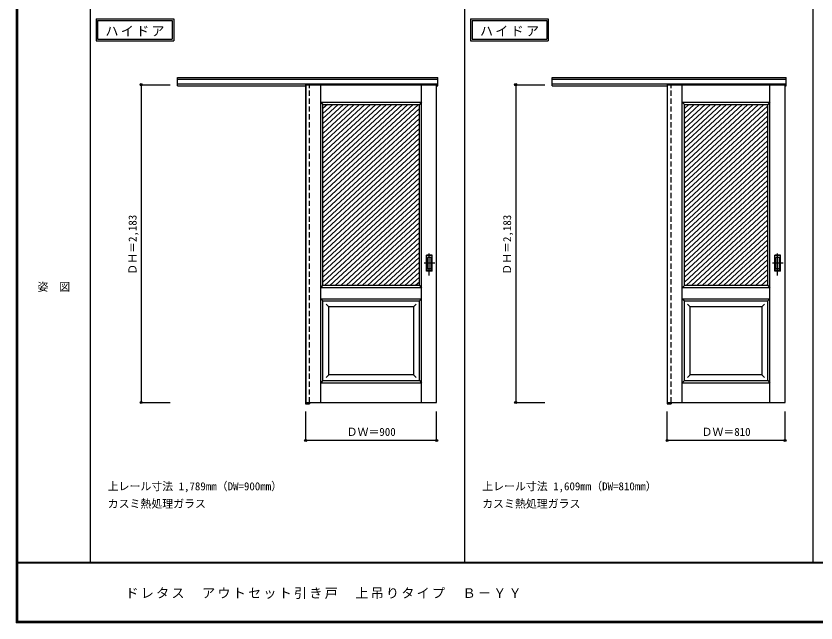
# Model space of a CAD drawing. Units: millimetres, scale not verified. Extents: x -6000 to 5700, y -4307 to 4175.
# Drawn here: x -6000 to -502, y -4205 to -36 of the extents above; entities that cross this region are included whole.
import ezdxf
from ezdxf.enums import TextEntityAlignment as Align

# ---------------------------------------------------------------- set-up
doc = ezdxf.new("R2010")
doc.units = ezdxf.units.MM
doc.header["$LTSCALE"] = 30
doc.header["$PDMODE"] = 32
doc.header["$PDSIZE"] = 15
doc.linetypes.add('CHAIN1', pattern=[8, 5, -1, 1, -1])
doc.linetypes.add('DASHED1', pattern=[1.8, 1.2, -0.6])
for name, color, linetype in [('0-2_扉', 7, 'Continuous'), ('0-4_枠', 3, 'Continuous'), ('0-6_引手', 7, 'Continuous'), ('0-A_文字', 7, 'Continuous'), ('0-B_寸法', 4, 'Continuous'), ('0-C_ハッチ', 4, 'Continuous'), ('F-1_枠', 6, 'Continuous'), ('F-A_文字', 7, 'Continuous')]:
    doc.layers.add(name, color=color, linetype=linetype)
doc.styles.add('ＭＳ ゴシック', font='')
doc.styles.get('ＭＳ ゴシック').set_extended_font_data('MS Gothic')

msp = doc.modelspace()

# ---------------------------------------------------------------- linework, layer by layer
at = {"layer": '0-2_扉'}
for p, q in [((-4009, -507.25), (-4009, -2690.25)), ((-4009, -507.25), (-3109, -507.25)), ((-3905.5, -2690.25), (-3905.5, -507.25)), ((-3212.5, -2690.25), (-3212.5, -507.25)), ((-3109, -2690.25), (-3109, -507.25)), ((-1525, -507.25), (-1525, -2690.25)), ((-1525, -507.25), (-715, -507.25)), ((-1421.5, -2690.25), (-1421.5, -507.25)), ((-818.5, -2690.25), (-818.5, -507.25)), ((-715, -2690.25), (-715, -507.25)), ((-3905.5, -627.25), (-3890.5, -642.25)), ((-3890.5, -642.25), (-3227.5, -642.25)), ((-3890.5, -1887.25), (-3890.5, -642.25)), ((-3227.5, -1887.25), (-3227.5, -642.25)), ((-1421.5, -627.25), (-1406.5, -642.25)), ((-1406.5, -642.25), (-833.5, -642.25)), ((-1406.5, -1887.25), (-1406.5, -642.25)), ((-833.5, -1887.25), (-833.5, -642.25)), ((-3890.31, -825.25), (-3890.5, -825.25)), ((-1406.31, -825.25), (-1406.5, -825.25)), ((-3905.5, -1902.25), (-3890.5, -1887.25)), ((-3227.5, -1887.25), (-3890.5, -1887.25)), ((-1421.5, -1902.25), (-1406.5, -1887.25)), ((-833.5, -1887.25), (-1406.5, -1887.25)), ((-3905.5, -1977.25), (-3890.5, -1992.25)), ((-3905.5, -1977.25), (-3212.5, -1977.25)), ((-3227.5, -1992.25), (-3212.5, -1977.25)), ((-1421.5, -1977.25), (-1406.5, -1992.25)), ((-1421.5, -1977.25), (-818.5, -1977.25)), ((-3890.5, -1992.25), (-3227.5, -1992.25)), ((-3890.5, -2540.25), (-3890.5, -1992.25)), ((-3850.5, -2032.25), (-3868.18, -2014.57)), ((-3267.5, -2032.25), (-3850.54, -2032.25)), ((-3850.54, -2500.25), (-3850.54, -2032.25)), ((-3267.5, -2032.25), (-3249.82, -2014.57)), ((-3267.5, -2032.25), (-3267.5, -2500.25)), ((-3227.5, -2540.25), (-3227.5, -1992.25)), ((-1406.5, -2540.25), (-1406.5, -1992.25)), ((-1366.46, -2032.25), (-1384.14, -2014.57)), ((-873.5, -2032.25), (-1366.5, -2032.25)), ((-1366.5, -2500.25), (-1366.5, -2032.25)), ((-873.5, -2032.25), (-855.82, -2014.57)), ((-873.5, -2032.25), (-873.5, -2500.25)), ((-833.5, -2540.25), (-833.5, -1992.25)), ((-3850.54, -2500.25), (-3868.21, -2517.93)), ((-3850.54, -2500.25), (-3850.54, -2498.82)), ((-3267.5, -2500.25), (-3850.54, -2500.25)), ((-3267.5, -2500.25), (-3249.82, -2517.93)), ((-1366.5, -2500.25), (-1384.18, -2517.93)), ((-1366.5, -2500.25), (-1366.5, -2498.82)), ((-873.5, -2500.25), (-1366.5, -2500.25)), ((-873.5, -2500.25), (-855.82, -2517.93)), ((-3890.5, -2540.25), (-3905.5, -2555.25)), ((-3905.5, -2555.25), (-3212.5, -2555.25)), ((-1406.5, -2540.25), (-1421.5, -2555.25)), ((-1421.5, -2555.25), (-818.5, -2555.25)), ((-4009, -2690.25), (-3109, -2690.25)), ((-1525, -2690.25), (-715, -2690.25))]:
    msp.add_line(p, q, dxfattribs=at)
for points in [[(-3905.5, -627.25), (-3212.5, -627.25), (-3227.5, -642.25)], [(-1421.5, -627.25), (-818.5, -627.25), (-833.5, -642.25)], [(-3227.5, -1887.25), (-3212.5, -1902.25), (-3905.5, -1902.25)], [(-833.5, -1887.25), (-818.5, -1902.25), (-1421.5, -1902.25)], [(-1406.5, -1992.25), (-833.5, -1992.25), (-818.5, -1977.25)], [(-3890.5, -2540.25), (-3227.5, -2540.25), (-3212.5, -2555.25)], [(-1406.5, -2540.25), (-833.5, -2540.25), (-818.5, -2555.25)]]:
    msp.add_lwpolyline(points, dxfattribs=at)
at = {"layer": '0-4_枠'}
for p, q in [((-4890, -457.25), (-3101, -457.25)), ((-4890, -514.25), (-4890, -457.25)), ((-4890, -470.25), (-3101, -470.25)), ((-2316, -457.25), (-707, -457.25)), ((-2316, -514.25), (-2316, -457.25)), ((-2316, -470.25), (-707, -470.25)), ((-4890, -502.25), (-3101, -502.25)), ((-4890, -514.25), (-4009, -514.25)), ((-4010, -502.25), (-4010, -2699.25)), ((-3982, -507.25), (-3982, -502.25)), ((-2316, -502.25), (-707, -502.25)), ((-2316, -514.25), (-1525, -514.25)), ((-1526, -502.25), (-1526, -2699.25)), ((-1498, -507.25), (-1498, -502.25)), ((-3982, -2690.25), (-3982, -2699.25)), ((-1498, -2690.25), (-1498, -2699.25)), ((-4010, -2699.25), (-3982, -2699.25)), ((-1526, -2699.25), (-1498, -2699.25))]:
    msp.add_line(p, q, dxfattribs=at)
at = {"layer": '0-4_枠', "color": 4, "linetype": 'DASHED1'}
for p, q in [((-3982, -2690.25), (-3982, -507.25)), ((-1498, -2690.25), (-1498, -507.25))]:
    msp.add_line(p, q, dxfattribs=at)
at = {"layer": '0-4_枠'}
for points in [[(-3109, -514.25), (-3101, -514.25), (-3101, -457.25)], [(-715, -514.25), (-707, -514.25), (-707, -457.25)]]:
    msp.add_lwpolyline(points, dxfattribs=at)
at = {"layer": '0-6_引手', "linetype": 'CHAIN1'}
for p, q in [((-3160, -1817.98), (-3160, -1647.13)), ((-766, -1817.98), (-766, -1647.13)), ((-3121.93, -1732.75), (-3194.44, -1732.75)), ((-727.93, -1732.75), (-800.44, -1732.75))]:
    msp.add_line(p, q, dxfattribs=at)
at = {"layer": '0-6_引手'}
for p, q in [((-3141, -1677.75), (-3179, -1677.75)), ((-3179, -1787.75), (-3179, -1677.75)), ((-3147.5, -1693.75), (-3172.5, -1693.75)), ((-3172.5, -1771.75), (-3172.5, -1693.75)), ((-3147.5, -1771.75), (-3147.5, -1693.75)), ((-3141, -1787.75), (-3141, -1677.75)), ((-747, -1677.75), (-785, -1677.75)), ((-785, -1787.75), (-785, -1677.75)), ((-753.5, -1693.75), (-778.5, -1693.75)), ((-778.5, -1771.75), (-778.5, -1693.75)), ((-753.5, -1771.75), (-753.5, -1693.75)), ((-747, -1787.75), (-747, -1677.75)), ((-3141, -1787.75), (-3179, -1787.75)), ((-3147.5, -1771.75), (-3172.5, -1771.75)), ((-747, -1787.75), (-785, -1787.75)), ((-753.5, -1771.75), (-778.5, -1771.75))]:
    msp.add_line(p, q, dxfattribs=at)
at = {"layer": '0-6_引手', "linetype": 'DASHED1'}
for p, q in [((-3176, -1783.75), (-3176, -1681.75)), ((-782, -1783.75), (-782, -1681.75)), ((-3144, -1783.75), (-3176, -1783.75)), ((-750, -1783.75), (-782, -1783.75))]:
    msp.add_line(p, q, dxfattribs=at)
for points in [[(-3144, -1783.75), (-3144, -1681.75), (-3176, -1681.75)], [(-750, -1783.75), (-750, -1681.75), (-782, -1681.75)]]:
    msp.add_lwpolyline(points, dxfattribs=at)
at = {"layer": '0-A_文字'}
for p, q in [((-5450, -55.5), (-5450, -205.5)), ((-5440, -65.5), (-4925.67, -65.5)), ((-4925.67, -65.5), (-4925.67, -195.5)), ((-2876, -55.5), (-2876, -205.5)), ((-2866, -65.5), (-2351.67, -65.5)), ((-2351.67, -65.5), (-2351.67, -195.5)), ((-5450, -205.5), (-4915.67, -205.5)), ((-2876, -205.5), (-2341.67, -205.5))]:
    msp.add_line(p, q, dxfattribs=at)
for points in [[(-5450, -55.5), (-4915.67, -55.5), (-4915.67, -205.5)], [(-5440, -65.5), (-5440, -195.5), (-4925.67, -195.5)], [(-2876, -55.5), (-2341.67, -55.5), (-2341.67, -205.5)], [(-2866, -65.5), (-2866, -195.5), (-2351.67, -195.5)]]:
    msp.add_lwpolyline(points, dxfattribs=at)
at = {"layer": '0-B_寸法'}
for p, q in [((-5140, -507.25), (-5140, -2690.25)), ((-5140, -507.25), (-4940, -507.25)), ((-2566, -507.25), (-2566, -2690.25)), ((-2566, -507.25), (-2366, -507.25)), ((-5140, -2690.25), (-4940, -2690.25)), ((-2566, -2690.25), (-2366, -2690.25)), ((-4009, -2951.25), (-4009, -2751.25)), ((-3109, -2951.25), (-3109, -2751.25)), ((-1525, -2951.25), (-1525, -2751.25)), ((-715, -2951.25), (-715, -2751.25)), ((-3109, -2951.25), (-4009, -2951.25)), ((-715, -2951.25), (-1525, -2951.25))]:
    msp.add_line(p, q, dxfattribs=at)
at = {"layer": '0-B_寸法', "color": 7}
for p in [(-5140, -507.25), (-2566, -507.25), (-5140, -2690.25), (-2566, -2690.25), (-4009, -2951.25), (-3109, -2951.25), (-1525, -2951.25), (-715, -2951.25)]:
    msp.add_point(p, dxfattribs=at)
at = {"layer": '0-C_ハッチ'}
for p, q in [((-3822.36, -642.5), (-3890.5, -705.6)), ((-3785.56, -642.5), (-3890.5, -739.67)), ((-3748.76, -642.5), (-3890.5, -773.74)), ((-3711.97, -642.5), (-3890.5, -807.81)), ((-3859.15, -642.5), (-3890.5, -671.53)), ((-3675.17, -642.5), (-3890.5, -841.88)), ((-3638.37, -642.5), (-3890.5, -875.95)), ((-3601.58, -642.5), (-3890.5, -910.02)), ((-3564.78, -642.5), (-3890.5, -944.09)), ((-3527.98, -642.5), (-3890.5, -978.16)), ((-3491.18, -642.5), (-3890.5, -1012.24)), ((-3454.39, -642.5), (-3890.5, -1046.31)), ((-3417.59, -642.5), (-3890.5, -1080.38)), ((-3380.79, -642.5), (-3890.5, -1114.45)), ((-3233.61, -642.5), (-3890.5, -1250.73)), ((-3344, -642.5), (-3890.5, -1148.52)), ((-3307.2, -642.5), (-3890.5, -1182.59)), ((-3270.4, -642.5), (-3890.5, -1216.66)), ((-1338.36, -642.5), (-1406.5, -705.6)), ((-1301.56, -642.5), (-1406.5, -739.67)), ((-1264.76, -642.5), (-1406.5, -773.74)), ((-1227.97, -642.5), (-1406.5, -807.81)), ((-1375.15, -642.5), (-1406.5, -671.53)), ((-1191.17, -642.5), (-1406.5, -841.88)), ((-1154.37, -642.5), (-1406.5, -875.95)), ((-1117.58, -642.5), (-1406.5, -910.02)), ((-1080.78, -642.5), (-1406.5, -944.09)), ((-1043.98, -642.5), (-1406.5, -978.16)), ((-1007.18, -642.5), (-1406.5, -1012.24)), ((-970.39, -642.5), (-1406.5, -1046.31)), ((-933.59, -642.5), (-1406.5, -1080.38)), ((-896.79, -642.5), (-1406.5, -1114.45)), ((-860, -642.5), (-1406.5, -1148.52)), ((-833.5, -652.04), (-1406.5, -1182.59)), ((-3227.5, -670.92), (-3890.5, -1284.8)), ((-3227.5, -704.99), (-3890.5, -1318.88)), ((-833.5, -686.11), (-1406.5, -1216.66)), ((-3227.5, -739.06), (-3890.5, -1352.95)), ((-833.5, -720.18), (-1406.5, -1250.73)), ((-833.5, -754.25), (-1406.5, -1284.8)), ((-3227.5, -773.13), (-3890.5, -1387.02)), ((-3227.5, -807.2), (-3890.5, -1421.09)), ((-833.5, -788.32), (-1406.5, -1318.88)), ((-833.5, -822.39), (-1406.5, -1352.95)), ((-3227.5, -841.27), (-3890.5, -1455.16)), ((-3227.5, -875.34), (-3890.5, -1489.23)), ((-833.5, -856.46), (-1406.5, -1387.02)), ((-3227.5, -909.41), (-3890.5, -1523.3)), ((-833.5, -890.53), (-1406.5, -1421.09)), ((-833.5, -924.6), (-1406.5, -1455.16)), ((-3227.5, -943.48), (-3890.5, -1557.37)), ((-3227.5, -977.56), (-3890.5, -1591.44)), ((-833.5, -958.68), (-1406.5, -1489.23)), ((-3227.5, -1011.63), (-3890.5, -1625.52)), ((-833.5, -992.75), (-1406.5, -1523.3)), ((-833.5, -1026.82), (-1406.5, -1557.37)), ((-3227.5, -1045.7), (-3890.5, -1659.59)), ((-3227.5, -1079.77), (-3890.5, -1693.66)), ((-833.5, -1060.89), (-1406.5, -1591.44)), ((-833.5, -1094.96), (-1406.5, -1625.52)), ((-3227.5, -1113.84), (-3890.5, -1727.73)), ((-3227.5, -1147.91), (-3890.5, -1761.8)), ((-833.5, -1129.03), (-1406.5, -1659.59)), ((-3227.5, -1181.98), (-3890.5, -1795.87)), ((-833.5, -1163.1), (-1406.5, -1693.66)), ((-833.5, -1197.17), (-1406.5, -1727.73)), ((-3227.5, -1216.05), (-3890.5, -1829.94)), ((-3227.5, -1250.12), (-3890.5, -1864.01)), ((-833.5, -1231.24), (-1406.5, -1761.8)), ((-3227.5, -1284.19), (-3879.07, -1887.5)), ((-3227.5, -1318.27), (-3842.27, -1887.5)), ((-833.5, -1265.31), (-1406.5, -1795.87)), ((-833.5, -1299.39), (-1406.5, -1829.94)), ((-3227.5, -1352.34), (-3805.48, -1887.5)), ((-833.5, -1333.46), (-1406.5, -1864.01)), ((-833.5, -1367.53), (-1395.07, -1887.5)), ((-3227.5, -1386.41), (-3768.68, -1887.5)), ((-3227.5, -1420.48), (-3731.88, -1887.5)), ((-833.5, -1401.6), (-1358.27, -1887.5)), ((-3227.5, -1454.55), (-3695.09, -1887.5)), ((-833.5, -1435.67), (-1321.48, -1887.5)), ((-833.5, -1469.74), (-1284.68, -1887.5)), ((-3227.5, -1488.62), (-3658.29, -1887.5)), ((-3227.5, -1522.69), (-3621.49, -1887.5)), ((-833.5, -1503.81), (-1247.88, -1887.5)), ((-833.5, -1537.88), (-1211.09, -1887.5)), ((-3227.5, -1556.76), (-3584.7, -1887.5)), ((-3227.5, -1590.83), (-3547.9, -1887.5)), ((-833.5, -1571.95), (-1174.29, -1887.5)), ((-3227.5, -1624.91), (-3511.1, -1887.5)), ((-833.5, -1606.03), (-1137.49, -1887.5)), ((-833.5, -1640.1), (-1100.7, -1887.5)), ((-3227.5, -1658.98), (-3474.31, -1887.5)), ((-3227.5, -1693.05), (-3437.51, -1887.5)), ((-833.5, -1674.17), (-1063.9, -1887.5)), ((-3227.5, -1727.12), (-3400.71, -1887.5)), ((-833.5, -1708.24), (-1027.1, -1887.5)), ((-833.5, -1742.31), (-990.31, -1887.5)), ((-3227.5, -1761.19), (-3363.92, -1887.5)), ((-3227.5, -1795.26), (-3327.12, -1887.5)), ((-833.5, -1776.38), (-953.51, -1887.5)), ((-833.5, -1810.45), (-916.71, -1887.5)), ((-3227.5, -1829.33), (-3290.32, -1887.5)), ((-3227.5, -1863.4), (-3253.53, -1887.5)), ((-833.5, -1844.52), (-879.92, -1887.5)), ((-833.5, -1878.59), (-843.12, -1887.5))]:
    msp.add_line(p, q, dxfattribs=at)
at = {"layer": 'F-1_枠'}
for p, q in [((-6000, 4175), (-6000, -4205)), ((-5995, 4175), (-5995, -4205)), ((-5990, 4175), (-5990, -4205)), ((-5490, 4175), (-5490, -3790)), ((-2916, -3790), (-2916, 4175)), ((-522, -3790), (-522, 4175)), ((5700, -3790), (-6000, -3790)), ((5700, -3795), (-6000, -3795)), ((5700, -4195), (-6000, -4195)), ((5700, -4200), (-6000, -4200)), ((5700, -4205), (-6000, -4205))]:
    msp.add_line(p, q, dxfattribs=at)

# ---------------------------------------------------------------- texts
at = {"layer": '0-A_文字', "style": 'ＭＳ ゴシック'}
for s, p in [('上レール寸法 1,789mm（DW=900mm）', (-5370, -3310)), ('上レール寸法 1,609mm（DW=810mm）', (-2796, -3310)), ('カスミ熱処理ガラス', (-5370, -3430)), ('カスミ熱処理ガラス', (-2796, -3430))]:
    msp.add_text(s, height=54.99, dxfattribs=at).set_placement(p, align=Align.BOTTOM_LEFT)
at = {"layer": '0-A_文字', "char_height": 65.98, "attachment_point": 7, "style": 'ＭＳ ゴシック'}
for insert in [(-5385.34, -175.5), (-2811.34, -175.5)]:
    msp.add_mtext('\\T1.17;ハイドア', dxfattribs=dict(at, insert=insert))
at = {"layer": '0-B_寸法', "color": 7, "style": 'ＭＳ ゴシック'}
for p in [(-5155, -1813), (-2581, -1813)]:
    msp.add_text('ＤＨ＝2,183', height=54.99, rotation=90, dxfattribs=at).set_placement(p, align=Align.BOTTOM_LEFT)
for s, p in [('ＤＷ＝900', (-3727.75, -2936.25)), ('ＤＷ＝810', (-1288.75, -2936.25))]:
    msp.add_text(s, height=54.99, dxfattribs=at).set_placement(p, align=Align.BOTTOM_LEFT)
at = {"layer": 'F-A_文字', "style": 'ＭＳ ゴシック'}
msp.add_text('姿\u3000図', height=54.99, dxfattribs=at).set_placement((-5852.5, -1940.25), align=Align.BOTTOM_LEFT)
at = {"layer": 'F-A_文字', "insert": (-5247.55, -4040), "char_height": 65.98, "attachment_point": 7, "style": 'ＭＳ ゴシック'}
msp.add_mtext('\\T1.17;ドレタス\u3000アウトセット引き戸\u3000上吊りタイプ\u3000Ｂ－ＹＹ', dxfattribs=at)

doc.saveas('drawing.dxf')
